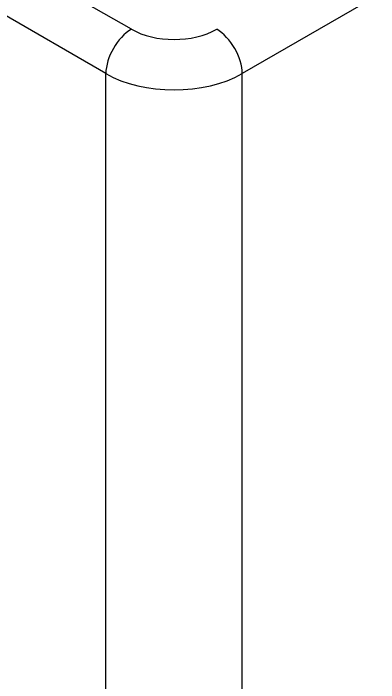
# Model space of a CAD drawing. Header units: millimetres. Extents: x -105 to 105, y -148 to 148.
# Drawn here: x 52.47 to 56.1, y -69.2 to -62.54 of the extents above; entities that cross this region are included whole.
import ezdxf

# ---------------------------------------------------------------- set-up
doc = ezdxf.new("R2010")
doc.units = ezdxf.units.MM
doc.layers.get('0').update_dxf_attribs({"lineweight": 18})

msp = doc.modelspace()

# ---------------------------------------------------------------- linework, layer by layer
at = {"color": 7, "lineweight": 30, "ltscale": 0.416413}
msp.add_line((72.0548, -53.1493), (54.7449, -63.1432), dxfattribs=at)
at = {"color": 7, "lineweight": 30, "ltscale": 0.314351}
for p, q in [((53.6418, -62.7023), (40.5744, -55.1579)), ((53.3872, -63.1432), (40.3199, -55.5988))]:
    msp.add_line(p, q, dxfattribs=at)
at = {"color": 7, "lineweight": 30, "ltscale": 0.055114}
msp.add_line((54.4903, -62.7023), (54.4903, -62.7023), dxfattribs=at)
at = {"color": 7, "lineweight": 30, "ltscale": 0.157176}
for p, q in [((53.3872, -70.6877), (53.3872, -63.1432)), ((54.7449, -70.6877), (54.7449, -63.1432))]:
    msp.add_line(p, q, dxfattribs=at)
at = {"color": 7, "lineweight": 30}
for centre, major_axis, start_param, end_param in [((53.6418, -62.9963), (-0.18, -0.3118), 3.926991, 5.497787), ((54.066, -62.4574), (0.6, 0), 3.926991, 5.497787), ((54.4903, -62.9963), (0.18, -0.3118), 0.785398, 2.356194), ((54.066, -62.7513), (0.96, 0), 3.926991, 5.497787)]:
    msp.add_ellipse(centre, major_axis=major_axis, ratio=0.57735, start_param=start_param, end_param=end_param, dxfattribs=at)

doc.saveas('drawing.dxf')
